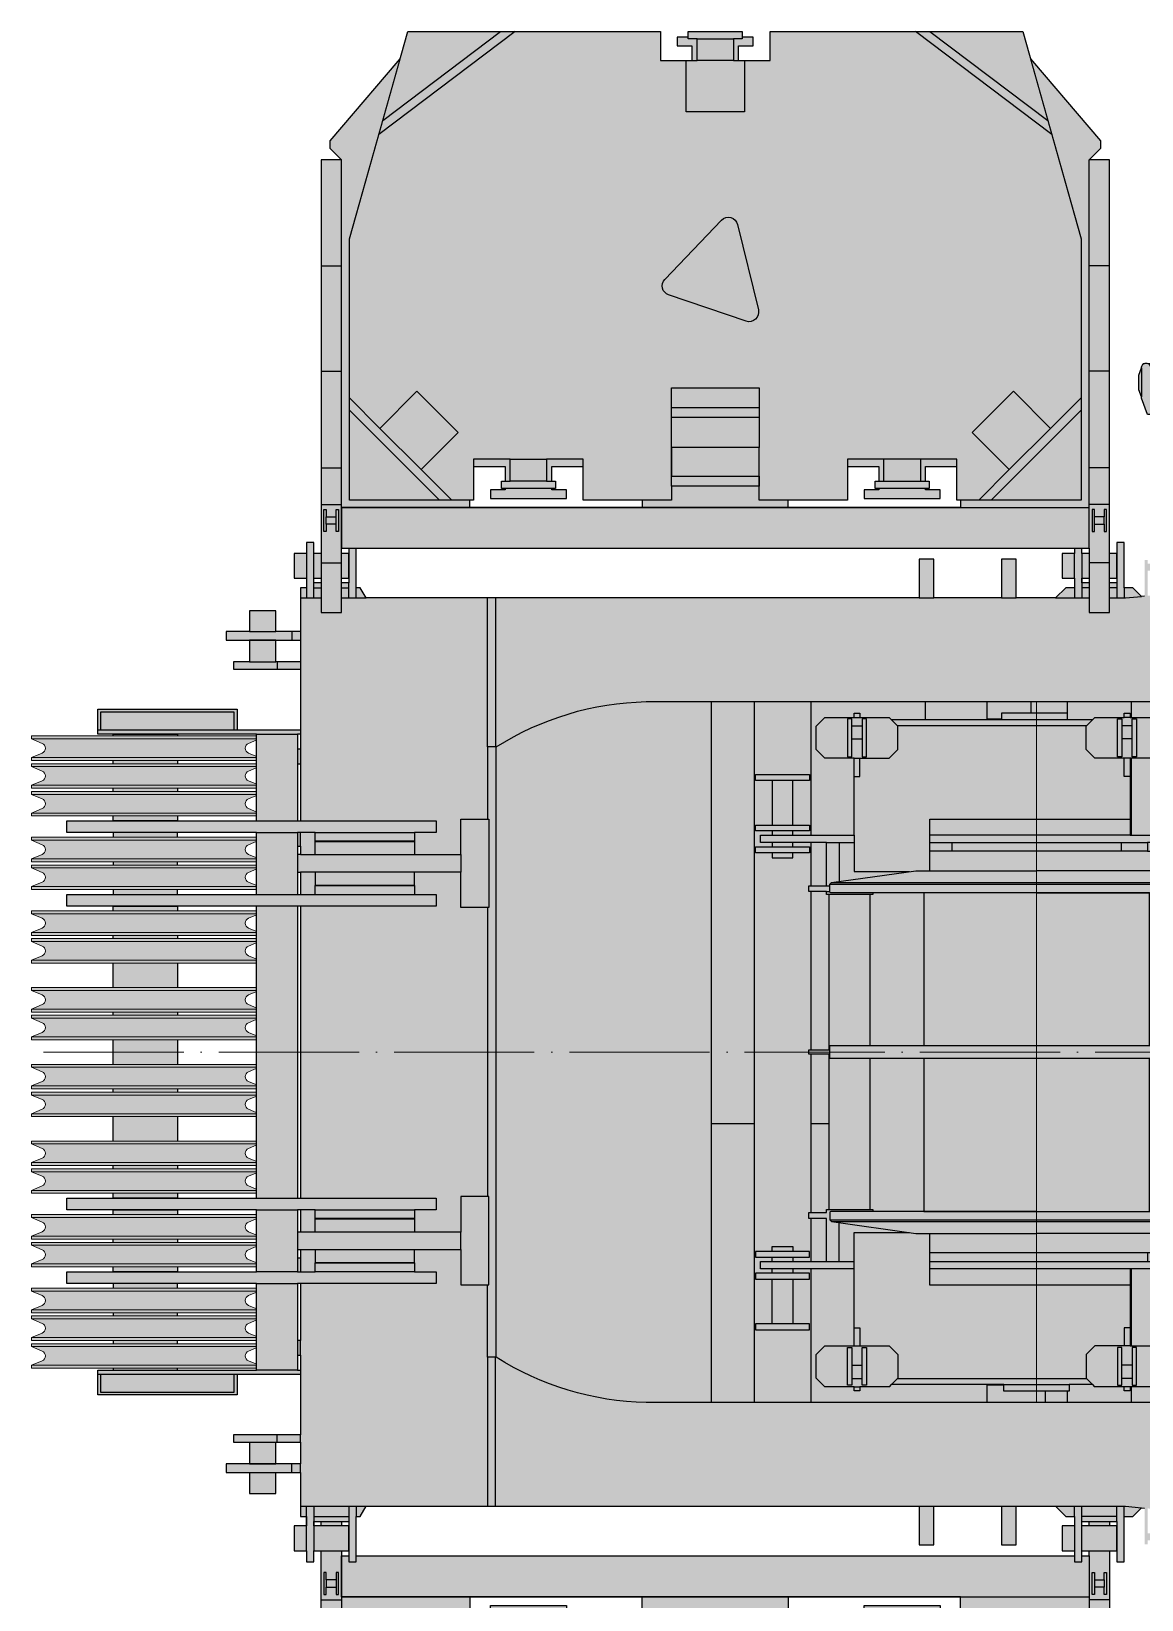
# Model space of a CAD drawing. Header units: millimetres. Extents: x -10890 to 10855, y -21000 to 23317.
# Drawn here: x -10042 to -6240, y -16875 to -11505 of the extents above; entities that cross this region are included whole.
import ezdxf

# ---------------------------------------------------------------- set-up
doc = ezdxf.new("R2010")
doc.units = ezdxf.units.MM
doc.set_wipeout_variables(frame=1)
doc.linetypes.add('ACAD_ISO04W100', pattern=[30, 24, -3, 0, -3])
doc.layers.add('Техника. Кран LR 11000', color=250, linetype='Continuous')
doc.layers.add('Техника. Кран LR 11000 Штриховка', color=7, linetype='Continuous', true_color=0xffd147)

# ---------------------------------------------------------------- blocks, each defined once
blk = doc.blocks.new('LR 11000-20250226.082553')
at = {"color": 0, "linetype": 'ByBlock', "lineweight": -2, "ltscale": 20, "transparency": 16777216}
blk.add_wipeout([(-840, -139.8), (-840, -279.8), (-720, -279.8), (-720, -199.8), (-770, -199.8), (-770, -169.8), (-510, -169.8), (-510, -199.8), (-560, -199.8), (-560, -279.8), (-250, -279.8), (-250, -139.8), (250, -139.8), (250, -279.8), (560, -279.8), (560, -199.8), (510, -199.8), (510, -169.8), (770, -169.8), (770, -199.8), (720, -199.8), (720, -279.8), (840, -279.8), (840, -139.8), (-1280, -139.8), (-1280, 0), (1280, 0), (1280, 220.1), (1350, 220.1), (1350, -1329.8), (1280, -1329.8), (1320, -1369.8), (1320, -1394.8), (1047.5, -1714.8), (600, -1714.8), (525, -1639.8), (80, -1639.8), (80, -1719.8), (130, -1719.8), (130, -1749.8), (-130, -1749.8), (-130, -1719.8), (-80, -1719.8), (-80, -1639.8), (-525, -1639.8), (-600, -1714.8), (-1047.5, -1714.8), (-1320, -1394.8), (-1320, -1369.8), (-1280, -1329.8), (-1350, -1329.8), (-1350, 220.1), (-1280, 220.1), (-1280, 0), (-1280, -139.8)], dxfattribs=at)
at = {"layer": 'Техника. Кран LR 11000 Штриховка', "ltscale": 20, "transparency": 16777216}
h = blk.add_hatch(color=256, dxfattribs=at)
h.dxf.hatch_style = 1
h.paths.add_polyline_path([(-1280, -139.8), (-840, -139.8), (-840, -279.8), (-720, -279.8), (-720, -199.8), (-770, -199.8), (-770, -169.8), (-510, -169.8), (-510, -199.8), (-560, -199.8), (-560, -279.8), (-250, -279.8), (-250, -139.8), (250, -139.8), (250, -279.8), (560, -279.8), (560, -199.8), (510, -199.8), (510, -169.8), (770, -169.8), (770, -199.8), (720, -199.8), (720, -279.8), (840, -279.8), (840, -139.8), (-1280, -139.8), (-1280, 0), (1280, 0), (1280, 220.1), (1350, 220.1), (1350, -1329.8), (1280, -1329.8), (1320, -1369.8), (1320, -1394.8), (1047.5, -1714.8), (600, -1714.8), (525, -1639.8), (80, -1639.8), (80, -1719.8), (130, -1719.8), (130, -1749.8), (-130, -1749.8), (-130, -1719.8), (-80, -1719.8), (-80, -1639.8), (-525, -1639.8), (-600, -1714.8), (-1047.5, -1714.8), (-1320, -1394.8), (-1320, -1369.8), (-1280, -1329.8), (-1350, -1329.8), (-1350, 220.1), (-1280, 220.1), (-1280, 0)])
at = {"color": 0, "linetype": 'ByBlock', "lineweight": -2, "ltscale": 20, "transparency": 16777216}
blk.add_lwpolyline([(-1280, -139.8), (-840, -139.8), (-840, -279.8), (-720, -279.8), (-720, -199.8), (-770, -199.8), (-770, -169.8), (-510, -169.8), (-510, -199.8), (-560, -199.8), (-560, -279.8), (-250, -279.8), (-250, -139.8), (250, -139.8), (250, -279.8), (560, -279.8), (560, -199.8), (510, -199.8), (510, -169.8), (770, -169.8), (770, -199.8), (720, -199.8), (720, -279.8), (840, -279.8), (840, -139.8), (-1280, -139.8), (-1280, 0), (1280, 0), (1280, 220.1), (1350, 220.1), (1350, -1329.8), (1280, -1329.8), (1320, -1369.8), (1320, -1394.8), (1047.5, -1714.8), (600, -1714.8), (525, -1639.8), (80, -1639.8), (80, -1719.8), (130, -1719.8), (130, -1749.8), (-130, -1749.8), (-130, -1719.8), (-80, -1719.8), (-80, -1639.8), (-525, -1639.8), (-600, -1714.8), (-1047.5, -1714.8), (-1320, -1394.8), (-1320, -1369.8), (-1280, -1329.8), (-1350, -1329.8), (-1350, 220.1), (-1280, 220.1), (-1280, 0)], close=True, dxfattribs=at)
for points in [[(-1350, 50.2), (-1280, 50.2)], [(-1280, 0), (-1280, -1329.8)], [(1350, 50.2), (1280, 50.2)], [(1280, 0), (1280, -1329.8)], [(-1340, -57.3), (-1340, -132.3), (-1332, -132.3), (-1332, -107.3), (-1298, -107.3), (-1298, -132.3), (-1290, -132.3), (-1290, -57.3), (-1298, -57.3), (-1298, -82.3), (-1332, -82.3), (-1332, -57.3), (-1340, -57.3)], [(-1332, -82.3), (-1332, -107.3)], [(-1298, -82.3), (-1298, -107.3)], [(1340, -57.3), (1340, -132.3), (1332, -132.3), (1332, -107.3), (1298, -107.3), (1298, -132.3), (1290, -132.3), (1290, -57.3), (1298, -57.3), (1298, -82.3), (1332, -82.3), (1332, -57.3), (1340, -57.3)], [(1298, -82.3), (1298, -107.3)], [(1332, -82.3), (1332, -107.3)], [(-1350, -149.8), (-1280, -149.8)], [(-1280, -139.8), (1280, -139.8)], [(1350, -149.8), (1280, -149.8)], [(-1350, -275.7), (-1280, -275.7)], [(1350, -275.7), (1280, -275.7)], [(-1350, -606.6), (-1280, -606.6)], [(1350, -606.6), (1280, -606.6)], [(-1350, -967.3), (-1280, -967.3)], [(1350, -967.3), (1280, -967.3)]]:
    blk.add_lwpolyline(points, dxfattribs=at)
blk = doc.blocks.new('LR 11000-20250226.083539')
at = {"color": 0, "linetype": 'ByBlock', "lineweight": -2, "ltscale": 20, "transparency": 16777216}
blk.add_wipeout([(15, -605), (9.1, -619.1), (-5, -625), (-19.1, -619.1), (-25, -605), (-25, -170), (-45.5, -170), (-66, -113.7), (-66, -109.9), (-75, -85.2), (-75, -34.8), (-66, -10.1), (-66, -10.1), (-65.8, -7.3), (-65, -4.5), (-63.8, -2), (-62.2, 0.4), (-62.2, 0.4), (-60.5, 5), (-55.6, 5), (-55.6, 5), (-52.8, 5.7), (-50, 6), (-47.2, 5.7), (-44.4, 5), (-44.4, 5), (-24.5, 5), (-24.5, 5), (-23, -9.8), (-13.4, -21.1), (1, -25), (15, -20), (15, -20), (25, -20), (25, -58.4), (30.5, -100.1), (30.5, -140.1), (25.5, -170), (15, -170)], dxfattribs=at)
at = {"layer": 'Техника. Кран LR 11000 Штриховка', "ltscale": 20, "true_color": 0xd6d6d6, "transparency": 16777216}
h = blk.add_hatch(color=254, dxfattribs=at)
h.dxf.hatch_style = 1
edge = h.paths.add_edge_path()
edge.add_arc((-5, -605), 20, 180, 360, ccw=False)
edge.add_line((-25, -605), (-25, -170))
edge.add_line((-25, -170), (-45.5, -170))
edge.add_line((-45.5, -170), (-66, -113.7))
edge.add_line((-66, -113.7), (-66, -109.9))
edge.add_line((-66, -109.9), (-75, -85.2))
edge.add_line((-75, -85.2), (-75, -34.8))
edge.add_line((-75, -34.8), (-66, -10.1))
edge.add_arc((-50, -10), 16, 139.6342, 180.3658, ccw=False)
edge.add_line((-62.2, 0.4), (-60.5, 5))
edge.add_line((-60.5, 5), (-55.6, 5))
edge.add_arc((-50, -10), 16, 69.6332, 110.3668, ccw=False)
edge.add_line((-44.4, 5), (-24.5, 5))
edge.add_arc((0, 0), 25, 168.463, 306.8699)
edge.add_line((15, -20), (25, -20))
edge.add_line((25, -20), (25, -58.4))
edge.add_line((25, -58.4), (30.5, -100.1))
edge.add_line((30.5, -100.1), (30.5, -140.1))
edge.add_line((30.5, -140.1), (25.5, -170))
edge.add_line((25.5, -170), (15, -170))
edge.add_line((15, -170), (15, -605))
at = {"color": 0, "linetype": 'ByBlock', "lineweight": -2, "ltscale": 20, "transparency": 16777216}
for points in [[(15, -605, -1), (-25, -605), (-25, -170), (-45.5, -170), (-66, -113.7), (-66, -109.9), (-75, -85.2), (-75, -34.8), (-66, -10.1, -0.17962), (-62.2, 0.4), (-60.5, 5), (-55.6, 5, -0.179629), (-44.4, 5), (-24.5, 5, 0.689898), (15, -20), (25, -20), (25, -58.4), (30.5, -100.1), (30.5, -140.1), (25.5, -170), (15, -170), (15, -605)], [(-62.2, 0.4, -0.128395), (-55.6, 5)], [(-44.4, 5, -0.252468), (-34.4, -6.4, 0.36122), (0, -35, -0.393668), (25, -58.4)], [(-25, -170), (-25, -120, -1), (15, -120), (15, -170)]]:
    blk.add_lwpolyline(points, format="xyb", dxfattribs=at)
blk.add_lwpolyline([(-66, -10.1), (-66, -109.9)], dxfattribs=at)
blk = doc.blocks.new('LR 11000-20250226.090813')
at = {"color": 0, "linetype": 'ByBlock', "lineweight": -2, "ltscale": 20, "transparency": 16777216}
blk.add_wipeout([(-9120, -616), (-9207.1, -616), (-9207.1, -676), (-9120, -676), (-9120, -705.5), (-9225, -705.5), (-9225, -755.5), (-9120, -755.5), (-9120, -987.5), (-9225, -987.5), (-9225, -1037.5), (-9120, -1037.5), (-9120, -1311), (-9350, -1311), (-9350, -1336), (-9295, -1336), (-9295, -1410), (-9205, -1410), (-9205, -1336), (-9120, -1336), (-9120, -1410), (-9375, -1410), (-9375, -1440), (-9295, -1440), (-9295, -1511), (-9205, -1511), (-9205, -1440), (-9120, -1440), (-9120, -1590), (-9100, -1590), (-9100, -1622.5), (-9142, -1622.5), (-9142, -1707.5), (-9100, -1707.5), (-9100, -1745), (-9075, -1745), (-9075, -1707.5), (-8955, -1707.5), (-8955, -1622.5), (-9075, -1622.5), (-9075, -1607), (-8955, -1607), (-8955, -1745), (-8930, -1745), (-8930, -1590), (-8916.1, -1590), (-8895.9, -1555), (-7002, -1555), (-7002, -1687.5), (-6952, -1687.5), (-6952, -1555), (-6720, -1555), (-6720, -1687.5), (-6670, -1687.5), (-6670, -1555), (-6535, -1555), (-6500, -1590), (-6470, -1590), (-6470, -1622.5), (-6512, -1622.5), (-6512, -1707.5), (-6470, -1707.5), (-6470, -1745), (-6445, -1745), (-6445, -1707.5), (-6325, -1707.5), (-6325, -1622.5), (-6445, -1622.5), (-6445, -1607), (-6325, -1607), (-6325, -1745), (-6300, -1745), (-6300, -1590), (-6270, -1590), (-6240.4, -1560.4), (-6230, -1561.4), (-6230, -1685), (-6220, -1685), (-6220, -1672), (-6170, -1672), (-6170, -1648), (-6220, -1648), (-6220, -1562.4), (-6170, -1567.3), (-6170, -1685), (-6160, -1685), (-6160, -1568.3), (-4420, -1740), (995, -1740), (1095, -1640), (1270, -1640), (1270, -1600), (1820, -1600), (1820, -1645), (2180, -1645), (2180, -1600), (2330, -1600), (2330, -1540), (2300, -1540), (2300, -1525), (2180, -1525), (2180, -1255), (2300, -1255), (2300, -1240), (2330, -1240), (2330, -1180), (2180, -1180), (2180, -1105), (1898.8, -1105), (1898.8, -645), (2015, -645), (2015, -615), (1898.8, -615), (1898.8, -457.5), (2015, -457.5), (2015, -452.5), (2005, -452.5), (2005, -437.5), (1985, -437.5), (1985, -452.5), (1965, -452.5), (1965, -437.5), (2015, -437.5), (2015, -432.5), (1898.8, -432.5), (1898.8, 432.5), (2015, 432.5), (2015, 437.5), (1965, 437.5), (1965, 452.5), (1985, 452.5), (1985, 437.5), (2005, 437.5), (2005, 452.5), (2015, 452.5), (2015, 457.5), (1898.8, 457.5), (1898.8, 615), (2015, 615), (2015, 645), (1898.8, 645), (1898.8, 1105), (2180, 1105), (2180, 1180), (2330, 1180), (2330, 1240), (2300, 1240), (2300, 1255), (2180, 1255), (2180, 1525), (2300, 1525), (2300, 1540), (2330, 1540), (2330, 1600), (2180, 1600), (2180, 1645), (1820, 1645), (1820, 1600), (1270, 1600), (1270, 1640), (1095, 1640), (995, 1740), (-4420, 1740), (-6160, 1568.3), (-6160, 1685), (-6170, 1685), (-6170, 1567.3), (-6220, 1562.4), (-6220, 1648), (-6170, 1648), (-6170, 1672), (-6220, 1672), (-6220, 1685), (-6230, 1685), (-6230, 1561.4), (-6240.4, 1560.4), (-6270, 1590), (-6300, 1590), (-6300, 1745), (-6325, 1745), (-6325, 1607), (-6445, 1607), (-6445, 1622.5), (-6325, 1622.5), (-6325, 1707.5), (-6445, 1707.5), (-6445, 1745), (-6470, 1745), (-6470, 1707.5), (-6512, 1707.5), (-6512, 1622.5), (-6470, 1622.5), (-6470, 1590), (-6500, 1590), (-6535, 1555), (-6670, 1555), (-6670, 1687.5), (-6720, 1687.5), (-6720, 1555), (-6952, 1555), (-6952, 1687.5), (-7002, 1687.5), (-7002, 1555), (-8895.9, 1555), (-8916.1, 1590), (-8930, 1590), (-8930, 1745), (-8955, 1745), (-8955, 1607), (-9075, 1607), (-9075, 1622.5), (-8955, 1622.5), (-8955, 1707.5), (-9075, 1707.5), (-9075, 1745), (-9100, 1745), (-9100, 1707.5), (-9142, 1707.5), (-9142, 1622.5), (-9100, 1622.5), (-9100, 1590), (-9120, 1590), (-9120, 1440), (-9205, 1440), (-9205, 1511), (-9295, 1511), (-9295, 1440), (-9375, 1440), (-9375, 1410), (-9120, 1410), (-9120, 1336), (-9205, 1336), (-9205, 1410), (-9295, 1410), (-9295, 1336), (-9350, 1336), (-9350, 1311), (-9120, 1311), (-9120, 1037.5), (-9225, 1037.5), (-9225, 987.5), (-9120, 987.5), (-9120, 755.5), (-9225, 755.5), (-9225, 705.5), (-9120, 705.5), (-9120, 676), (-9207.1, 676), (-9207.1, 616), (-9120, 616), (-9120, 0)], dxfattribs=at)
at = {"layer": 'Техника. Кран LR 11000 Штриховка', "ltscale": 20, "transparency": 16777216}
h = blk.add_hatch(color=256, dxfattribs=at)
h.dxf.hatch_style = 1
h.paths.add_polyline_path([(-9120, 0), (-9120, -616), (-9207.1, -616), (-9207.1, -676), (-9120, -676), (-9120, -705.5), (-9225, -705.5), (-9225, -755.5), (-9120, -755.5), (-9120, -987.5), (-9225, -987.5), (-9225, -1037.5), (-9120, -1037.5), (-9120, -1311), (-9350, -1311), (-9350, -1336), (-9295, -1336), (-9295, -1410), (-9205, -1410), (-9205, -1336), (-9120, -1336), (-9120, -1410), (-9375, -1410), (-9375, -1440), (-9295, -1440), (-9295, -1511), (-9205, -1511), (-9205, -1440), (-9120, -1440), (-9120, -1590), (-9100, -1590), (-9100, -1622.5), (-9142, -1622.5), (-9142, -1707.5), (-9100, -1707.5), (-9100, -1745), (-9075, -1745), (-9075, -1707.5), (-8955, -1707.5), (-8955, -1622.5), (-9075, -1622.5), (-9075, -1607), (-8955, -1607), (-8955, -1745), (-8930, -1745), (-8930, -1590), (-8916.1, -1590), (-8895.9, -1555), (-7002, -1555), (-7002, -1687.5), (-6952, -1687.5), (-6952, -1555), (-6720, -1555), (-6720, -1687.5), (-6670, -1687.5), (-6670, -1555), (-6535, -1555), (-6500, -1590), (-6470, -1590), (-6470, -1622.5), (-6512, -1622.5), (-6512, -1707.5), (-6470, -1707.5), (-6470, -1745), (-6445, -1745), (-6445, -1707.5), (-6325, -1707.5), (-6325, -1622.5), (-6445, -1622.5), (-6445, -1607), (-6325, -1607), (-6325, -1745), (-6300, -1745), (-6300, -1590), (-6270, -1590), (-6240.4, -1560.4), (-6230, -1561.4), (-6230, -1685), (-6220, -1685), (-6220, -1672), (-6170, -1672), (-6170, -1648), (-6220, -1648), (-6220, -1562.4), (-6170, -1567.3), (-6170, -1685), (-6160, -1685), (-6160, -1568.3), (-4420, -1740), (995, -1740), (1095, -1640), (1270, -1640), (1270, -1600), (1820, -1600), (1820, -1645), (2180, -1645), (2180, -1600), (2330, -1600), (2330, -1540), (2300, -1540), (2300, -1525), (2180, -1525), (2180, -1255), (2300, -1255), (2300, -1240), (2330, -1240), (2330, -1180), (2180, -1180), (2180, -1105), (1898.8, -1105), (1898.8, -645), (2015, -645), (2015, -615), (1898.8, -615), (1898.8, -457.5), (2015, -457.5), (2015, -452.5), (2005, -452.5), (2005, -437.5), (1985, -437.5), (1985, -452.5), (1965, -452.5), (1965, -437.5), (2015, -437.5), (2015, -432.5), (1898.8, -432.5), (1898.8, 432.5), (2015, 432.5), (2015, 437.5), (1965, 437.5), (1965, 452.5), (1985, 452.5), (1985, 437.5), (2005, 437.5), (2005, 452.5), (2015, 452.5), (2015, 457.5), (1898.8, 457.5), (1898.8, 615), (2015, 615), (2015, 645), (1898.8, 645), (1898.8, 1105), (2180, 1105), (2180, 1180), (2330, 1180), (2330, 1240), (2300, 1240), (2300, 1255), (2180, 1255), (2180, 1525), (2300, 1525), (2300, 1540), (2330, 1540), (2330, 1600), (2180, 1600), (2180, 1645), (1820, 1645), (1820, 1600), (1270, 1600), (1270, 1640), (1095, 1640), (995, 1740), (-4420, 1740), (-6160, 1568.3), (-6160, 1685), (-6170, 1685), (-6170, 1567.3), (-6220, 1562.4), (-6220, 1648), (-6170, 1648), (-6170, 1672), (-6220, 1672), (-6220, 1685), (-6230, 1685), (-6230, 1561.4), (-6240.4, 1560.4), (-6270, 1590), (-6300, 1590), (-6300, 1745), (-6325, 1745), (-6325, 1607), (-6445, 1607), (-6445, 1622.5), (-6325, 1622.5), (-6325, 1707.5), (-6445, 1707.5), (-6445, 1745), (-6470, 1745), (-6470, 1707.5), (-6512, 1707.5), (-6512, 1622.5), (-6470, 1622.5), (-6470, 1590), (-6500, 1590), (-6535, 1555), (-6670, 1555), (-6670, 1687.5), (-6720, 1687.5), (-6720, 1555), (-6952, 1555), (-6952, 1687.5), (-7002, 1687.5), (-7002, 1555), (-8895.9, 1555), (-8916.1, 1590), (-8930, 1590), (-8930, 1745), (-8955, 1745), (-8955, 1607), (-9075, 1607), (-9075, 1622.5), (-8955, 1622.5), (-8955, 1707.5), (-9075, 1707.5), (-9075, 1745), (-9100, 1745), (-9100, 1707.5), (-9142, 1707.5), (-9142, 1622.5), (-9100, 1622.5), (-9100, 1590), (-9120, 1590), (-9120, 1440), (-9205, 1440), (-9205, 1511), (-9295, 1511), (-9295, 1440), (-9375, 1440), (-9375, 1410), (-9120, 1410), (-9120, 1336), (-9205, 1336), (-9205, 1410), (-9295, 1410), (-9295, 1336), (-9350, 1336), (-9350, 1311), (-9120, 1311), (-9120, 1037.5), (-9225, 1037.5), (-9225, 987.5), (-9120, 987.5), (-9120, 755.5), (-9225, 755.5), (-9225, 705.5), (-9120, 705.5), (-9120, 676), (-9207.1, 676), (-9207.1, 616), (-9120, 616)])
at = {"color": 0, "linetype": 'ByBlock', "lineweight": -2, "ltscale": 20, "transparency": 16777216}
for points in [[(-9120, 0), (-9120, -616), (-9207.1, -616), (-9207.1, -676), (-9120, -676), (-9120, -705.5), (-9225, -705.5), (-9225, -755.5), (-9120, -755.5), (-9120, -987.5), (-9225, -987.5), (-9225, -1037.5), (-9120, -1037.5), (-9120, -1311), (-9350, -1311), (-9350, -1336), (-9295, -1336), (-9295, -1410), (-9205, -1410), (-9205, -1336), (-9120, -1336), (-9120, -1410), (-9375, -1410), (-9375, -1440), (-9295, -1440), (-9295, -1511), (-9205, -1511), (-9205, -1440), (-9120, -1440), (-9120, -1590), (-9100, -1590), (-9100, -1622.5), (-9142, -1622.5), (-9142, -1707.5), (-9100, -1707.5), (-9100, -1745), (-9075, -1745), (-9075, -1707.5), (-8955, -1707.5), (-8955, -1622.5), (-9075, -1622.5), (-9075, -1607), (-8955, -1607), (-8955, -1745), (-8930, -1745), (-8930, -1590), (-8916.1, -1590), (-8895.9, -1555), (-7002, -1555), (-7002, -1687.5), (-6952, -1687.5), (-6952, -1555), (-6720, -1555), (-6720, -1687.5), (-6670, -1687.5), (-6670, -1555), (-6535, -1555), (-6500, -1590), (-6470, -1590), (-6470, -1622.5), (-6512, -1622.5), (-6512, -1707.5), (-6470, -1707.5), (-6470, -1745), (-6445, -1745), (-6445, -1707.5), (-6325, -1707.5), (-6325, -1622.5), (-6445, -1622.5), (-6445, -1607), (-6325, -1607), (-6325, -1745), (-6300, -1745), (-6300, -1590), (-6270, -1590), (-6240.4, -1560.4), (-6230, -1561.4)], [(-6230, 1561.4), (-6240.4, 1560.4), (-6270, 1590), (-6300, 1590), (-6300, 1745), (-6325, 1745), (-6325, 1607), (-6445, 1607), (-6445, 1622.5), (-6325, 1622.5), (-6325, 1707.5), (-6445, 1707.5), (-6445, 1745), (-6470, 1745), (-6470, 1707.5), (-6512, 1707.5), (-6512, 1622.5), (-6470, 1622.5), (-6470, 1590), (-6500, 1590), (-6535, 1555), (-6670, 1555), (-6670, 1687.5), (-6720, 1687.5), (-6720, 1555), (-6952, 1555), (-6952, 1687.5), (-7002, 1687.5), (-7002, 1555), (-8895.9, 1555), (-8916.1, 1590), (-8930, 1590), (-8930, 1745), (-8955, 1745), (-8955, 1607), (-9075, 1607), (-9075, 1622.5), (-8955, 1622.5), (-8955, 1707.5), (-9075, 1707.5), (-9075, 1745), (-9100, 1745), (-9100, 1707.5), (-9142, 1707.5), (-9142, 1622.5), (-9100, 1622.5), (-9100, 1590), (-9120, 1590), (-9120, 1440), (-9205, 1440), (-9205, 1511), (-9295, 1511), (-9295, 1440), (-9375, 1440), (-9375, 1410), (-9120, 1410), (-9120, 1336), (-9205, 1336), (-9205, 1410), (-9295, 1410), (-9295, 1336), (-9350, 1336), (-9350, 1311), (-9120, 1311), (-9120, 1037.5), (-9225, 1037.5), (-9225, 987.5), (-9120, 987.5), (-9120, 755.5), (-9225, 755.5), (-9225, 705.5), (-9120, 705.5), (-9120, 676), (-9207.1, 676), (-9207.1, 616), (-9120, 616), (-9120, 0)], [(-9100, 1707.5), (-9100, 1555)], [(-9075, 1555), (-9075, 1707.5)], [(-6470, 1622.5), (-6470, 1707.5)], [(-6445, 1707.5), (-6445, 1555)], [(-9075, 1590), (-8955, 1590)], [(-8955, 1555), (-8955, 1607)], [(-8930, 1555), (-8930, 1590)], [(-6535, 1555), (-6295, 1555), (-6240.4, 1560.4)], [(-6470, 1590), (-6470, 1555)], [(-6325, 1590), (-6445, 1590)], [(-6325, 1607), (-6325, 1555)], [(-6300, 1590), (-6300, 1555)], [(-9120, 1555), (-8895.9, 1555)], [(-8480, 1045), (-8480, 1555)], [(-8452.5, 1555), (-8452.5, 1045)], [(-7002, 1555), (-6952, 1555)], [(-6720, 1555), (-6670, 1555)], [(-9295, 1440), (-9205, 1440)], [(-9150, 1440), (-9150, 1410)], [(-9120, 1440), (-9120, 1410)], [(-9295, 1336), (-9205, 1336)], [(-9200, 1336), (-9200, 1311)], [(-9120, 1336), (-9120, 1311)], [(-7714, 1200), (-7714, -1200)], [(-7566.8, 1200), (-7566.8, -1200)], [(-7373.1, 1200), (-7373.1, -1200)], [(-7373.1, -245), (-6980.2, -245), (-6980.2, 1200)], [(-6770, 1200), (-6770, -1200)], [(-6620, 1200), (-6620, 1140), (-6571, 1140), (-6571, -1200)], [(-6495.5, 1200), (-6495.5, -1200)], [(-6276.4, 1200), (-6276.4, -1200)], [(-6620, 1140), (-6770, 1140)], [(-9130, 987.5), (-9130, 1037.5)], [(-9120, 1037.5), (-9120, 987.5)], [(-8450, 1045), (-8480, 1045), (-8480, 797)], [(-9130, 755.5), (-9130, 705.5)], [(-9120, 676), (-8571.8, 676), (-8571.8, 797), (-8475.3, 797), (-8475.3, 495), (-8571.8, 495), (-8571.8, 616), (-9120, 616)], [(-9120, 705.5), (-9120, 755.5)], [(-9070, 676), (-9070, 721), (-8730, 721), (-8730, 676)], [(-8571.8, 676), (-8571.8, 616)], [(-9070, 616), (-9070, 571), (-8730, 571), (-8730, 616)], [(-8480, 495), (-8480, -495)], [(-7714, -245), (-7566.8, -245)], [(-9120, -676), (-8571.8, -676), (-8571.8, -797), (-8475.3, -797), (-8475.3, -495), (-8571.8, -495), (-8571.8, -616), (-9120, -616)], [(-9070, -616), (-9070, -571), (-8730, -571), (-8730, -616)], [(-8571.8, -676), (-8571.8, -616)], [(-9070, -676), (-9070, -721), (-8730, -721), (-8730, -676)], [(-9130, -755.5), (-9130, -705.5)], [(-9120, -705.5), (-9120, -755.5)], [(-8450, -1045), (-8480, -1045), (-8480, -797)], [(-9130, -987.5), (-9130, -1037.5)], [(-9120, -1037.5), (-9120, -987.5)], [(-8480, -1045), (-8480, -1555)], [(-8452.5, -1555), (-8452.5, -1045)], [(-6571, -1140), (-6770, -1140)], [(-9295, -1336), (-9205, -1336)], [(-9200, -1336), (-9200, -1311)], [(-9120, -1336), (-9120, -1311)], [(-9295, -1440), (-9205, -1440)], [(-9150, -1440), (-9150, -1410)], [(-9120, -1440), (-9120, -1410)], [(-9120, -1555), (-8895.9, -1555)], [(-9100, -1707.5), (-9100, -1555)], [(-9075, -1555), (-9075, -1707.5)], [(-8955, -1555), (-8955, -1607)], [(-8930, -1555), (-8930, -1590)], [(-7002, -1555), (-6952, -1555)], [(-6720, -1555), (-6670, -1555)], [(-6535, -1555), (-6295, -1555), (-6240.4, -1560.4)], [(-6470, -1590), (-6470, -1555)], [(-6445, -1707.5), (-6445, -1555)], [(-6325, -1607), (-6325, -1555)], [(-6300, -1590), (-6300, -1555)], [(-9075, -1590), (-8955, -1590)], [(-6325, -1590), (-6445, -1590)], [(-6470, -1622.5), (-6470, -1707.5)]]:
    blk.add_lwpolyline(points, dxfattribs=at)
blk.add_lwpolyline([(900, -1200), (870, -1200), (683.9, -1355), (-1066.5, -1355), (-1945.5, -1200), (-7936.4, -1200, -0.136615), (-8450, -1045), (-8450, 1045, -0.136615), (-7936.4, 1200), (-1945.5, 1200), (-1066.5, 1355), (683.9, 1355), (870, 1200), (900, 1200)], format="xyb", dxfattribs=at)
for points in [[(-7562.5, 950.5), (-7377.5, 950.5), (-7377.5, 930.5), (-7562.5, 930.5)], [(-7505, 930.5), (-7505, 777.5), (-7435, 777.5), (-7435, 930.5)], [(-7562.5, 777.5), (-7377.5, 777.5), (-7377.5, 757.5), (-7562.5, 757.5)], [(-7505, 757.5), (-7505, 702.5), (-7435, 702.5), (-7435, 757.5)], [(-7562.5, 702.5), (-7377.5, 702.5), (-7377.5, 682.5), (-7562.5, 682.5)], [(-7505, 682.5), (-7505, 665.5), (-7435, 665.5), (-7435, 682.5)], [(-7562.5, -702.5), (-7377.5, -702.5), (-7377.5, -682.5), (-7562.5, -682.5)], [(-7505, -682.5), (-7505, -665.5), (-7435, -665.5), (-7435, -682.5)], [(-7505, -757.5), (-7505, -702.5), (-7435, -702.5), (-7435, -757.5)], [(-7562.5, -777.5), (-7377.5, -777.5), (-7377.5, -757.5), (-7562.5, -757.5)], [(-7505, -930.5), (-7505, -777.5), (-7435, -777.5), (-7435, -930.5)], [(-7562.5, -950.5), (-7377.5, -950.5), (-7377.5, -930.5), (-7562.5, -930.5)]]:
    blk.add_lwpolyline(points, close=True, dxfattribs=at)
blk = doc.blocks.new('LR 11000-20250225.223514')
at = {"color": 0, "linetype": 'ByBlock', "lineweight": -2, "ltscale": 20, "transparency": 16777216}
blk.add_wipeout([(-390, -42), (-390, -31.9), (-353.1, -16.6), (-353.1, -16.6), (-345, -10), (-342, 0), (-345, 10), (-353.1, 16.6), (-353.1, 16.6), (-390, 31.9), (-390, 42), (390, 42), (390, 31.9), (353.1, 16.6), (353.1, 16.6), (345, 10), (342, 0), (345, -10), (353.1, -16.6), (353.1, -16.6), (390, -31.9), (390, -42)], dxfattribs=at)
at = {"layer": 'Техника. Кран LR 11000 Штриховка', "ltscale": 20, "transparency": 16777216}
h = blk.add_hatch(color=256, dxfattribs=at)
h.dxf.hatch_style = 1
h.set_gradient(color1=(173, 173, 173), tint=1, name='CYLINDER')
edge = h.paths.add_edge_path()
edge.add_line((390, -42), (-390, -42))
edge.add_line((-390, -42), (-390, -31.9))
edge.add_line((-390, -31.9), (-353.1, -16.6))
edge.add_arc((-360, 0), 18, 292.5, 427.5)
edge.add_line((-353.1, 16.6), (-390, 31.9))
edge.add_line((-390, 31.9), (-390, 42))
edge.add_line((-390, 42), (390, 42))
edge.add_line((390, 42), (390, 31.9))
edge.add_line((390, 31.9), (353.1, 16.6))
edge.add_arc((360, 0), 18, 112.5, 247.5)
edge.add_line((353.1, -16.6), (390, -31.9))
edge.add_line((390, -31.9), (390, -42))
at = {"color": 0, "linetype": 'ByBlock', "lineweight": 5, "ltscale": 20, "transparency": 16777216}
blk.add_lwpolyline([(390, -42), (-390, -42), (-390, -31.9), (-353.1, -16.6, 0.668179), (-353.1, 16.6), (-390, 31.9), (-390, 42), (390, 42), (390, 31.9), (353.1, 16.6, 0.668179), (353.1, -16.6), (390, -31.9), (390, -42)], format="xyb", dxfattribs=at)
for points in [[(390, 31.9), (-390, 31.9)], [(-390, -31.9), (390, -31.9)]]:
    blk.add_lwpolyline(points, dxfattribs=at)
blk = doc.blocks.new('LR 11000-20250226.081003')
at = {"color": 0, "linetype": 'ByBlock', "lineweight": -2, "ltscale": 20, "transparency": 16777216}
for points in [[(-641.8, 1089), (-641.8, 792), (-861.8, 792), (-861.8, 1089)], [(-641.8, 540), (-641.8, 752), (-861.8, 752), (-861.8, 540)], [(-641.8, 500), (-641.8, -500), (-861.8, -500), (-861.8, 500)], [(-641.8, -540), (-641.8, -752), (-861.8, -752), (-861.8, -540)], [(-641.8, -1089), (-641.8, -792), (-861.8, -792), (-861.8, -1089)]]:
    blk.add_wipeout(points, dxfattribs=at)
at = {"layer": 'Техника. Кран LR 11000 Штриховка', "ltscale": 20, "transparency": 16777216}
h = blk.add_hatch(color=256, dxfattribs=at)
h.dxf.hatch_style = 1
h.paths.add_polyline_path([(-861.8, 1089), (-641.8, 1089), (-641.8, 792), (-861.8, 792)])
h = blk.add_hatch(color=256, dxfattribs=at)
h.dxf.hatch_style = 1
h.paths.add_polyline_path([(-861.8, 540), (-641.8, 540), (-641.8, 752), (-861.8, 752)])
h = blk.add_hatch(color=256, dxfattribs=at)
h.dxf.hatch_style = 1
h.paths.add_polyline_path([(-861.8, 500), (-641.8, 500), (-641.8, -500), (-861.8, -500)])
h = blk.add_hatch(color=256, dxfattribs=at)
h.dxf.hatch_style = 1
h.paths.add_polyline_path([(-861.8, -540), (-641.8, -540), (-641.8, -752), (-861.8, -752)])
h = blk.add_hatch(color=256, dxfattribs=at)
h.dxf.hatch_style = 1
h.paths.add_polyline_path([(-861.8, -1089), (-641.8, -1089), (-641.8, -792), (-861.8, -792)])
at = {"color": 0, "linetype": 'ByBlock', "lineweight": -2, "ltscale": 20, "transparency": 16777216}
for points in [[(-861.8, 1089), (-641.8, 1089), (-641.8, 792), (-861.8, 792)], [(-861.8, 540), (-641.8, 540), (-641.8, 752), (-861.8, 752)], [(-861.8, 500), (-641.8, 500), (-641.8, -500), (-861.8, -500)], [(-861.8, -540), (-641.8, -540), (-641.8, -752), (-861.8, -752)], [(-861.8, -1089), (-641.8, -1089), (-641.8, -792), (-861.8, -792)]]:
    blk.add_lwpolyline(points, close=True, dxfattribs=at)
at = {"color": 0, "linetype": 'ByBlock', "lineweight": -2, "ltscale": 20, "transparency": 16777216, "xscale": -1}
for p in [(-751.8, 1040.5), (-751.8, 693.5), (-751.8, 441.5), (-751.8, 179), (-751.8, -84), (-751.8, -346.5), (-751.8, -598.5), (-751.8, -850.5)]:
    blk.add_blockref('LR 11000-20250225.223514', p, dxfattribs=at)
for p in [(-751.8, 945.5), (-751.8, 598.5), (-751.8, 346.5), (-751.8, 84), (-751.8, -179), (-751.8, -441.5), (-751.8, -693.5), (-751.7, -945.5)]:
    blk.add_blockref('LR 11000-20250225.223514', p, dxfattribs=at)
for p in [(-751.8, 850.5), (-751.7, -1040.5)]:
    blk.add_blockref('LR 11000-20250225.223514', p, dxfattribs=at)
at = {"color": 0, "linetype": 'ByBlock', "lineweight": -2, "ltscale": 20, "transparency": 16777216}
blk.add_wipeout([(-914.5, 1174), (-437.5, 1174), (-437.5, 1104), (-220.7, 1104), (-220.7, 1089), (-230.9, 1089), (-230.9, 792), (243.8, 792), (243.8, 752), (170, 752), (170, 722), (-170, 722), (-170, 752), (-230.9, 752), (-230.9, 540), (-170, 540), (-170, 570), (170, 570), (170, 540), (243.8, 540), (243.8, 500), (-230.9, 500), (-230.9, -500), (243.8, -500), (243.8, -540), (170, -540), (170, -570), (-170, -570), (-170, -540), (-230.9, -540), (-230.9, -752), (-170, -752), (-170, -722), (170, -722), (170, -752), (243.8, -752), (243.8, -792), (-230.9, -792), (-230.9, -1089), (-220.7, -1089), (-220.7, -1104), (-437.5, -1104), (-437.5, -1174), (-914.5, -1174), (-914.5, -1089), (-370.6, -1089), (-370.6, -792), (-1020.5, -792), (-1020.5, -752), (-370.6, -752), (-370.6, -540), (-1020.6, -540), (-1020.6, -500), (-370.6, -500), (-370.6, 500), (-1020.5, 500), (-1020.5, 540), (-370.6, 540), (-370.6, 752), (-1020.5, 752), (-1020.5, 792), (-370.6, 792), (-370.6, 1089), (-914.5, 1089)], dxfattribs=at)
at = {"layer": 'Техника. Кран LR 11000 Штриховка', "ltscale": 20, "transparency": 16777216}
h = blk.add_hatch(color=256, dxfattribs=at)
h.dxf.hatch_style = 1
h.paths.add_polyline_path([(-914.5, 1089), (-914.5, 1174), (-437.5, 1174), (-437.5, 1104), (-220.7, 1104), (-220.7, 1089), (-230.9, 1089), (-230.9, 792), (243.8, 792), (243.8, 752), (170, 752), (170, 722), (-170, 722), (-170, 752), (-230.9, 752), (-230.9, 540), (-170, 540), (-170, 570), (170, 570), (170, 540), (243.8, 540), (243.8, 500), (-230.9, 500), (-230.9, -500), (243.8, -500), (243.8, -540), (170, -540), (170, -570), (-170, -570), (-170, -540), (-230.9, -540), (-230.9, -752), (-170, -752), (-170, -722), (170, -722), (170, -752), (243.8, -752), (243.8, -792), (-230.9, -792), (-230.9, -1089), (-220.7, -1089), (-220.7, -1104), (-437.5, -1104), (-437.5, -1174), (-914.5, -1174), (-914.5, -1089), (-370.6, -1089), (-370.6, -792), (-1020.5, -792), (-1020.5, -752), (-370.6, -752), (-370.6, -540), (-1020.6, -540), (-1020.6, -500), (-370.6, -500), (-370.6, 500), (-1020.5, 500), (-1020.5, 540), (-370.6, 540), (-370.6, 752), (-1020.5, 752), (-1020.5, 792), (-370.6, 792), (-370.6, 1089)])
at = {"color": 0, "linetype": 'ByBlock', "lineweight": -2, "ltscale": 20, "transparency": 16777216}
for points in [[(-914.5, 1089), (-914.5, 1174), (-437.5, 1174), (-437.5, 1104), (-220.7, 1104), (-220.7, 1089), (-230.9, 1089), (-230.9, 792), (243.8, 792), (243.8, 752), (170, 752), (170, 722), (-170, 722), (-170, 752), (-230.9, 752), (-230.9, 540), (-170, 540), (-170, 570), (170, 570), (170, 540), (243.8, 540), (243.8, 500), (-230.9, 500), (-230.9, -500), (243.8, -500), (243.8, -540), (170, -540), (170, -570), (-170, -570), (-170, -540), (-230.9, -540), (-230.9, -752), (-170, -752), (-170, -722), (170, -722), (170, -752), (243.8, -752), (243.8, -792), (-230.9, -792), (-230.9, -1089), (-220.7, -1089), (-220.7, -1104), (-437.5, -1104), (-437.5, -1174), (-914.5, -1174), (-914.5, -1089), (-370.6, -1089), (-370.6, -792), (-1020.5, -792), (-1020.5, -752), (-370.6, -752), (-370.6, -540), (-1020.6, -540), (-1020.6, -500), (-370.6, -500), (-370.6, 500), (-1020.5, 500), (-1020.5, 540), (-370.6, 540), (-370.6, 752), (-1020.5, 752), (-1020.5, 792), (-370.6, 792), (-370.6, 1089), (-914.5, 1089)], [(-447.5, 1104), (-447.5, 1164), (-904.5, 1164), (-904.5, 1104)], [(-914.5, 1104), (-437.5, 1104)], [(-370.6, 1089), (-230.9, 1089)], [(-370.6, 792), (-230.9, 792)], [(-370.6, 752), (-230.9, 752)], [(-170, 752), (170, 752)], [(-370.6, 540), (-230.9, 540)], [(-170, 540), (170, 540)], [(-230.9, 500), (-370.6, 500)], [(-370.6, -500), (-230.9, -500)], [(-370.6, -540), (-230.9, -540)], [(-170, -540), (170, -540)], [(-230.9, -752), (-370.6, -752)], [(-370.6, -792), (-230.9, -792)], [(170, -752), (-170, -752)], [(-437.5, -1104), (-914.5, -1104)], [(-904.5, -1104), (-904.5, -1164), (-447.5, -1164), (-447.5, -1104)], [(-230.9, -1089), (-370.6, -1089)]]:
    blk.add_lwpolyline(points, dxfattribs=at)
blk = doc.blocks.new('LR 11000-20250226.081613')
at = {"color": 0, "linetype": 'ByBlock', "lineweight": -2, "ltscale": 20, "transparency": 16777216}
blk.add_wipeout([(-709.9, -7.5), (-780, -7.5), (-780, 7.5), (-709.9, 7.5), (-709.9, 539.5), (-719.5, 539.5), (-719.5, 549.5), (-780, 549.5), (-780, 569.5), (-719.5, 569.5), (-719.5, 717.5), (-945, 717.5), (-945, 742.5), (-625, 742.5), (-625, 1006), (-725, 1006), (-755, 1036), (-755, 1116), (-725, 1146), (-625, 1146), (-625, 1160), (-605, 1160), (-605, 1146), (-505, 1146), (-497.7, 1138.7), (-118.7, 1138.7), (-118.7, 1161.1), (105.3, 1161.1), (105.3, 1138.7), (192.7, 1138.7), (200, 1146), (300, 1146), (300, 1160), (320, 1160), (320, 1146), (420, 1146), (450, 1116), (450, 1036), (420, 1006), (320, 1006), (320, 742.5), (465, 742.5), (465, 750), (472.5, 750), (472.5, 770), (567.5, 770), (567.5, 750), (575, 750), (575, 742.5), (850, 742.5), (850, 717.5), (380, 717.5), (380, 687.5), (404, 687.5), (407.2, 684.3), (412.8, 621), (477, 612), (477, 717.5), (540, 717.5), (540, 603.1), (675.5, 584.1), (675.5, 717.5), (834.5, 717.5), (834.5, 569.5), (850, 569.5), (850, 549.5), (834.5, 549.5), (834.5, 539.5), (675.5, 539.5), (675.5, 545.5), (540, 545.5), (540, 539.5), (386.5, 539.5), (386.5, 22.5), (685.1, 22.5), (685.1, 539.5), (824.8, 539.5), (824.8, 7.5), (850, 7.5), (850, -7.5), (824.8, -7.5), (824.8, -539.5), (685.1, -539.5), (685.1, -22.5), (386.5, -22.5), (386.5, -545.5), (675.5, -545.5), (675.5, -539.5), (834.5, -539.5), (834.5, -549.5), (850, -549.5), (850, -569.5), (834.5, -569.5), (834.5, -717.5), (675.5, -717.5), (675.5, -584.1), (540, -603.1), (540, -717.5), (477, -717.5), (477, -612), (412.8, -621), (407.2, -684.3), (404, -687.5), (380, -687.5), (380, -717.5), (850, -717.5), (850, -742.5), (575, -742.5), (575, -750), (567.5, -750), (567.5, -770), (472.5, -770), (472.5, -750), (465, -750), (465, -742.5), (320, -742.5), (320, -1006), (420, -1006), (450, -1036), (450, -1116), (420, -1146), (320, -1146), (320, -1160), (300, -1160), (300, -1146), (200, -1146), (192.7, -1138.7), (112, -1138.7), (112, -1161.1), (-112, -1161.1), (-112, -1138.7), (-497.7, -1138.7), (-505, -1146), (-605, -1146), (-605, -1160), (-625, -1160), (-625, -1146), (-725, -1146), (-755, -1116), (-755, -1036), (-725, -1006), (-625, -1006), (-625, -742.5), (-945, -742.5), (-945, -717.5), (-719.5, -717.5), (-719.5, -569.5), (-780, -569.5), (-780, -549.5), (-719.5, -549.5), (-719.5, -539.5), (-709.9, -539.5)], dxfattribs=at)
at = {"layer": 'Техника. Кран LR 11000 Штриховка', "ltscale": 20, "transparency": 16777216}
h = blk.add_hatch(color=256, dxfattribs=at)
h.dxf.hatch_style = 1
h.paths.add_polyline_path([(-709.9, -539.5), (-709.9, -7.5), (-780, -7.5), (-780, 7.5), (-709.9, 7.5), (-709.9, 539.5), (-719.5, 539.5), (-719.5, 549.5), (-780, 549.5), (-780, 569.5), (-719.5, 569.5), (-719.5, 717.5), (-945, 717.5), (-945, 742.5), (-625, 742.5), (-625, 1006), (-725, 1006), (-755, 1036), (-755, 1116), (-725, 1146), (-625, 1146), (-625, 1160), (-605, 1160), (-605, 1146), (-505, 1146), (-497.7, 1138.7), (-118.7, 1138.7), (-118.7, 1161.1), (105.3, 1161.1), (105.3, 1138.7), (192.7, 1138.7), (200, 1146), (300, 1146), (300, 1160), (320, 1160), (320, 1146), (420, 1146), (450, 1116), (450, 1036), (420, 1006), (320, 1006), (320, 742.5), (465, 742.5), (465, 750), (472.5, 750), (472.5, 770), (567.5, 770), (567.5, 750), (575, 750), (575, 742.5), (850, 742.5), (850, 717.5), (380, 717.5), (380, 687.5), (404, 687.5), (407.2, 684.3), (412.8, 621), (477, 612), (477, 717.5), (540, 717.5), (540, 603.1), (675.5, 584.1), (675.5, 717.5), (834.5, 717.5), (834.5, 569.5), (850, 569.5), (850, 549.5), (834.5, 549.5), (834.5, 539.5), (675.5, 539.5), (675.5, 545.5), (540, 545.5), (540, 539.5), (386.5, 539.5), (386.5, 22.5), (685.1, 22.5), (685.1, 539.5), (824.8, 539.5), (824.8, 7.5), (850, 7.5), (850, -7.5), (824.8, -7.5), (824.8, -539.5), (685.1, -539.5), (685.1, -22.5), (386.5, -22.5), (386.5, -545.5), (675.5, -545.5), (675.5, -539.5), (834.5, -539.5), (834.5, -549.5), (850, -549.5), (850, -569.5), (834.5, -569.5), (834.5, -717.5), (675.5, -717.5), (675.5, -584.1), (540, -603.1), (540, -717.5), (477, -717.5), (477, -612), (412.8, -621), (407.2, -684.3), (404, -687.5), (380, -687.5), (380, -717.5), (850, -717.5), (850, -742.5), (575, -742.5), (575, -750), (567.5, -750), (567.5, -770), (472.5, -770), (472.5, -750), (465, -750), (465, -742.5), (320, -742.5), (320, -1006), (420, -1006), (450, -1036), (450, -1116), (420, -1146), (320, -1146), (320, -1160), (300, -1160), (300, -1146), (200, -1146), (192.7, -1138.7), (112, -1138.7), (112, -1161.1), (-112, -1161.1), (-112, -1138.7), (-497.7, -1138.7), (-505, -1146), (-605, -1146), (-605, -1160), (-625, -1160), (-625, -1146), (-725, -1146), (-755, -1116), (-755, -1036), (-725, -1006), (-625, -1006), (-625, -742.5), (-945, -742.5), (-945, -717.5), (-719.5, -717.5), (-719.5, -569.5), (-780, -569.5), (-780, -549.5), (-719.5, -549.5), (-719.5, -539.5)])
h.paths.add_polyline_path([(-386.5, 545.5), (-386.5, 22.5), (386.5, 22.5), (386.5, 545.5)], flags=16)
h.paths.add_polyline_path([(-386.5, -22.5), (-386.5, -545.5), (386.5, -545.5), (386.5, -22.5)], flags=16)
h = blk.add_hatch(color=256, dxfattribs=at)
h.dxf.hatch_style = 1
h.set_gradient(color1=(91, 91, 91), color2=(173, 173, 173), rotation=180, tint=1, name='CYLINDER')
h.paths.add_polyline_path([(-386.5, 545.5), (-386.5, 22.5), (386.5, 22.5), (386.5, 545.5)])
h = blk.add_hatch(color=256, dxfattribs=at)
h.dxf.hatch_style = 1
h.set_gradient(color1=(91, 91, 91), color2=(173, 173, 173), rotation=180, tint=1, name='CYLINDER')
h.paths.add_polyline_path([(-386.5, -22.5), (-386.5, -545.5), (386.5, -545.5), (386.5, -22.5)])
at = {"color": 0, "linetype": 'ByBlock', "lineweight": -2, "ltscale": 20, "transparency": 16777216}
for p, q in [((-708, 574.5), (708, 574.5)), ((-702.2, 580.3), (702.2, 580.3)), ((-708, -574.5), (708, -574.5)), ((-702.2, -580.3), (702.2, -580.3))]:
    blk.add_line(p, q, dxfattribs=at)
at = {"color": 0, "linetype": 'ByBlock', "lineweight": 5, "ltscale": 20, "transparency": 16777216}
blk.add_lwpolyline([(0, -1200), (0, 1200)], dxfattribs=at)
at = {"color": 0, "linetype": 'ByBlock', "lineweight": -2, "ltscale": 20, "transparency": 16777216}
for points in [[(-709.9, -539.5), (-709.9, -7.5), (-780, -7.5), (-780, 7.5), (-709.9, 7.5), (-709.9, 539.5), (-719.5, 539.5), (-719.5, 549.5), (-780, 549.5), (-780, 569.5), (-719.5, 569.5), (-719.5, 717.5), (-945, 717.5), (-945, 742.5), (-625, 742.5), (-625, 1006), (-725, 1006), (-755, 1036), (-755, 1116), (-725, 1146), (-625, 1146), (-625, 1160), (-605, 1160), (-605, 1146), (-505, 1146), (-497.7, 1138.7), (-118.7, 1138.7), (-118.7, 1161.1), (105.3, 1161.1), (105.3, 1138.7), (192.7, 1138.7), (200, 1146), (300, 1146), (300, 1160), (320, 1160), (320, 1146), (420, 1146), (450, 1116), (450, 1036), (420, 1006), (320, 1006), (320, 742.5), (465, 742.5), (465, 750), (472.5, 750), (472.5, 770), (567.5, 770), (567.5, 750), (575, 750), (575, 742.5), (850, 742.5), (850, 717.5), (380, 717.5), (380, 687.5), (404, 687.5), (407.2, 684.3), (412.8, 621), (477, 612), (477, 717.5), (540, 717.5), (540, 603.1), (675.5, 584.1), (675.5, 717.5), (834.5, 717.5), (834.5, 569.5), (850, 569.5), (850, 549.5), (834.5, 549.5), (834.5, 539.5), (675.5, 539.5), (675.5, 545.5), (540, 545.5), (540, 539.5), (386.5, 539.5), (386.5, 22.5), (685.1, 22.5), (685.1, 539.5), (824.8, 539.5), (824.8, 7.5), (850, 7.5), (850, -7.5), (824.8, -7.5), (824.8, -539.5), (685.1, -539.5), (685.1, -22.5), (386.5, -22.5), (386.5, -545.5), (675.5, -545.5), (675.5, -539.5), (834.5, -539.5), (834.5, -549.5), (850, -549.5), (850, -569.5), (834.5, -569.5), (834.5, -717.5), (675.5, -717.5), (675.5, -584.1), (540, -603.1), (540, -717.5), (477, -717.5), (477, -612), (412.8, -621), (407.2, -684.3), (404, -687.5), (380, -687.5), (380, -717.5), (850, -717.5), (850, -742.5), (575, -742.5), (575, -750), (567.5, -750), (567.5, -770), (472.5, -770), (472.5, -750), (465, -750), (465, -742.5), (320, -742.5), (320, -1006), (420, -1006), (450, -1036), (450, -1116), (420, -1146), (320, -1146), (320, -1160), (300, -1160), (300, -1146), (200, -1146), (192.7, -1138.7), (112, -1138.7), (112, -1161.1), (-112, -1161.1), (-112, -1138.7), (-497.7, -1138.7), (-505, -1146), (-605, -1146), (-605, -1160), (-625, -1160), (-625, -1146), (-725, -1146), (-755, -1116), (-755, -1036), (-725, -1006), (-625, -1006), (-625, -742.5), (-945, -742.5), (-945, -717.5), (-719.5, -717.5), (-719.5, -569.5), (-780, -569.5), (-780, -549.5), (-719.5, -549.5), (-719.5, -539.5), (-709.9, -539.5)], [(-647.5, 1141), (-647.5, 1011), (-632.5, 1011), (-632.5, 1141), (-647.5, 1141)], [(-625, 943.7), (-605, 943.7), (-605, 1006), (-505, 1006), (-475, 1036), (-475, 1116), (-505, 1146)], [(-625, 1146), (-605, 1146)], [(-597.5, 1141), (-597.5, 1011), (-582.5, 1011), (-582.5, 1141), (-597.5, 1141)], [(-118.7, 1138.7), (105.3, 1138.7)], [(320, 943.7), (300, 943.7), (300, 1006), (200, 1006), (170, 1036), (170, 1116), (200, 1146)], [(292.5, 1141), (292.5, 1011), (277.5, 1011), (277.5, 1141), (292.5, 1141)], [(320, 1146), (300, 1146)], [(342.5, 1141), (342.5, 1011), (327.5, 1011), (327.5, 1141), (342.5, 1141)], [(-632.5, 1117.5), (-597.5, 1117.5)], [(-477, 1118), (172, 1118)], [(327.5, 1117.5), (292.5, 1117.5)], [(-632.5, 1072.5), (-597.5, 1072.5)], [(327.5, 1072.5), (292.5, 1072.5)], [(-625, 1006), (-605, 1006)], [(320, 1006), (300, 1006)], [(-365, 621), (-365, 798), (320, 798)], [(-719.5, 717.5), (-625, 717.5)], [(-676.3, 717.5), (-676.3, 584)], [(-625, 742.5), (-625, 618), (-434.6, 618)], [(320, 742.5), (-365, 742.5)], [(-365, 717.5), (380, 717.5)], [(-290, 717.5), (-290, 687.5)], [(290, 717.5), (290, 687.5)], [(380, 687.5), (-365, 687.5)], [(-719.5, 569.5), (-708, 569.5)], [(-719.5, 549.5), (-707.9, 549.5)], [(-560.5, 545.5), (-560.5, 539.5), (-709.9, 539.5)], [(-570.2, 22.5), (-570.2, 539.5)], [(707.9, 549.5), (850, 549.5)], [(834.5, 569.5), (708, 569.5)], [(-386.5, -22.5), (-708, -22.5), (-708, 22.5), (-386.5, 22.5)], [(824.8, 7.5), (593.6, 7.5), (593.6, -7.5), (824.8, -7.5)], [(-570.2, -539.5), (-570.2, -22.5)], [(-709.9, -539.5), (-560.5, -539.5), (-560.5, -545.5)], [(-676.3, -717.5), (-676.3, -584)], [(708, -550.5), (834.5, -549.5)], [(834.5, -569.5), (708, -569.5)], [(-625, -742.5), (-625, -618), (-434.6, -618)], [(320, -798), (-365, -798), (-365, -621)], [(380, -687.5), (-365, -687.5)], [(-719.5, -717.5), (-625, -717.5)], [(-365, -717.5), (380, -717.5)], [(320, -742.5), (-365, -742.5)], [(465, -742.5), (575, -742.5)], [(567.5, -750), (472.5, -750)], [(-625, -943.7), (-605, -943.7), (-605, -1006), (-505, -1006), (-475, -1036), (-475, -1116), (-505, -1146)], [(320, -943.7), (300, -943.7), (300, -1006), (200, -1006), (170, -1036), (170, -1116), (200, -1146)], [(-647.5, -1141), (-647.5, -1011), (-632.5, -1011), (-632.5, -1141), (-647.5, -1141)], [(-625, -1006), (-605, -1006)], [(-597.5, -1141), (-597.5, -1011), (-582.5, -1011), (-582.5, -1141), (-597.5, -1141)], [(292.5, -1141), (292.5, -1011), (277.5, -1011), (277.5, -1141), (292.5, -1141)], [(320, -1006), (300, -1006)], [(342.5, -1141), (342.5, -1011), (327.5, -1011), (327.5, -1141), (342.5, -1141)], [(-632.5, -1072.5), (-597.5, -1072.5)], [(327.5, -1072.5), (292.5, -1072.5)], [(-632.5, -1117.5), (-597.5, -1117.5)], [(-477, -1118), (172, -1118)], [(327.5, -1117.5), (292.5, -1117.5)], [(-625, -1146), (-605, -1146)], [(-112, -1138.7), (112, -1138.7)], [(320, -1146), (300, -1146)]]:
    blk.add_lwpolyline(points, dxfattribs=at)
for points in [[(0, 545.5), (-703, 545.5, -0.414214), (-708, 550.5), (-708, 574.5), (-702.2, 580.3), (-413.4, 621), (0, 621)], [(0, 545.5), (703, 545.5, 0.414214), (708, 550.5), (708, 574.5), (702.2, 580.3), (413.4, 621), (0, 621)], [(0, -545.5), (-703, -545.5, 0.414214), (-708, -550.5), (-708, -574.5), (-702.2, -580.3), (-413.4, -621), (0, -621)], [(0, -545.5), (703, -545.5, -0.414214), (708, -550.5), (708, -574.5), (702.2, -580.3), (413.4, -621), (0, -621)]]:
    blk.add_lwpolyline(points, format="xyb", dxfattribs=at)
for points in [[(-386.5, 545.5), (-386.5, 22.5), (386.5, 22.5), (386.5, 545.5)], [(-386.5, -22.5), (-386.5, -545.5), (386.5, -545.5), (386.5, -22.5)]]:
    blk.add_lwpolyline(points, close=True, dxfattribs=at)
blk = doc.blocks.new('LR 11000-20230901.142438')
at = {"color": 0, "linetype": 'ByBlock', "lineweight": -2, "ltscale": 20, "transparency": 16777216, "rotation": 180}
for name, p in [('LR 11000-20250226.082553', (7700, 1725.1)), ('LR 11000-20250226.083539', (6175, -2353))]:
    blk.add_blockref(name, p, dxfattribs=at)
blk.add_blockref('LR 11000-20250226.090813', (0, 0), dxfattribs=at)
for name, p in [('LR 11000-20250226.081613', (6600, 0)), ('LR 11000-20250226.081003', (8900, 0))]:
    blk.add_blockref(name, p, dxfattribs=at)
at = {"color": 0, "linetype": 'ByBlock', "lineweight": -2, "ltscale": 20, "transparency": 16777216, "xscale": -1}
blk.add_blockref('LR 11000-20250226.082553', (7700, -1725.2), dxfattribs=at)
blk = doc.blocks.new('LR 11000-20230901.164458')
at = {"color": 0, "linetype": 'ByBlock', "lineweight": -2, "ltscale": 20, "transparency": 16777216}
blk.add_wipeout([(452.5, -1605), (452.5, -1465), (577.5, -1465), (577.5, -1540), (547.5, -1540), (547.5, -1565), (732.5, -1565), (732.5, -1540), (702.5, -1540), (702.5, -1465), (827.5, -1465), (827.5, -1605), (1252.5, -1605), (1252.5, -710), (1052.5, 0), (187.5, 0), (187.5, -100), (62.5, -100), (62.5, -25), (92.5, -25), (92.5, 0), (-92.5, 0), (-92.5, -25), (-62.5, -25), (-62.5, -100), (-187.5, -100), (-187.5, 0), (-1052.5, 0), (-1252.5, -710), (-1252.5, -1605), (-827.5, -1605), (-827.5, -1465), (-702.5, -1465), (-702.5, -1540), (-732.5, -1540), (-732.5, -1565), (-547.5, -1565), (-547.5, -1540), (-577.5, -1540), (-577.5, -1465), (-452.5, -1465), (-452.5, -1605), (-150, -1605), (-150, -1425), (150, -1425), (150, -1522.5), (-150, -1522.5), (-150, -1557.5), (150, -1557.5), (150, -1605)], dxfattribs=at)
at = {"layer": 'Техника. Кран LR 11000 Штриховка', "ltscale": 20, "true_color": 0xadadad, "transparency": 16777216}
h = blk.add_hatch(color=253, dxfattribs=at)
h.dxf.hatch_style = 1
h.paths.add_polyline_path([(150, -1605), (452.5, -1605), (452.5, -1465), (577.5, -1465), (577.5, -1540), (547.5, -1540), (547.5, -1565), (732.5, -1565), (732.5, -1540), (702.5, -1540), (702.5, -1465), (827.5, -1465), (827.5, -1605), (1252.5, -1605), (1252.5, -710), (1052.5, 0), (187.5, 0), (187.5, -100), (62.5, -100), (62.5, -25), (92.5, -25), (92.5, 0), (-92.5, 0), (-92.5, -25), (-62.5, -25), (-62.5, -100), (-187.5, -100), (-187.5, 0), (-1052.5, 0), (-1252.5, -710), (-1252.5, -1605), (-827.5, -1605), (-827.5, -1465), (-702.5, -1465), (-702.5, -1540), (-732.5, -1540), (-732.5, -1565), (-547.5, -1565), (-547.5, -1540), (-577.5, -1540), (-577.5, -1465), (-452.5, -1465), (-452.5, -1605), (-150, -1605), (-150, -1425), (150, -1425), (150, -1522.5), (-150, -1522.5), (-150, -1557.5), (150, -1557.5)])
at = {"color": 0, "linetype": 'ByBlock', "lineweight": -2, "ltscale": 20, "transparency": 16777216}
blk.add_lwpolyline([(150, -1605), (452.5, -1605), (452.5, -1465), (577.5, -1465), (577.5, -1540), (547.5, -1540), (547.5, -1565), (732.5, -1565), (732.5, -1540), (702.5, -1540), (702.5, -1465), (827.5, -1465), (827.5, -1605), (1252.5, -1605), (1252.5, -710), (1052.5, 0), (187.5, 0), (187.5, -100), (62.5, -100), (62.5, -25), (92.5, -25), (92.5, 0), (-92.5, 0), (-92.5, -25), (-62.5, -25), (-62.5, -100), (-187.5, -100), (-187.5, 0), (-1052.5, 0), (-1252.5, -710), (-1252.5, -1605), (-827.5, -1605), (-827.5, -1465), (-702.5, -1465), (-702.5, -1540), (-732.5, -1540), (-732.5, -1565), (-547.5, -1565), (-547.5, -1540), (-577.5, -1540), (-577.5, -1465), (-452.5, -1465), (-452.5, -1605), (-150, -1605), (-150, -1425), (150, -1425), (150, -1522.5), (-150, -1522.5), (-150, -1557.5), (150, -1557.5)], close=True, dxfattribs=at)
for points in [[(-1152, -353.3), (-685.5, 0)], [(-735.1, 0), (-1138.6, -305.6)], [(685.5, 0), (1152, -353.3)], [(1138.6, -305.6), (735.1, 0)], [(62.5, -25), (-62.5, -25)], [(-100, -100), (-100, -275), (100, -275), (100, -100)], [(-62.5, -100), (62.5, -100)], [(-1252.5, -1255), (-1148.2, -1359.3), (-1021.4, -1232.5), (-880, -1373.9), (-1006.8, -1500.7), (-902.5, -1605)], [(150, -1557.5), (150, -1220), (-150, -1220), (-150, -1425)], [(1252.5, -1255), (1148.2, -1359.3), (1021.4, -1232.5), (880, -1373.9), (1006.8, -1500.7), (902.5, -1605)], [(150, -1287.5), (-150, -1287.5)], [(-944.8, -1605), (-1252.5, -1297.3)], [(-150, -1322.5), (150, -1322.5)], [(944.8, -1605), (1252.5, -1297.3)], [(-1148.2, -1359.3), (-1006.8, -1500.7)], [(1006.8, -1500.7), (1148.2, -1359.3)], [(-702.5, -1465), (-577.5, -1465)], [(702.5, -1465), (577.5, -1465)], [(-577.5, -1540), (-702.5, -1540)], [(577.5, -1540), (702.5, -1540)]]:
    blk.add_lwpolyline(points, dxfattribs=at)
blk.add_lwpolyline([(-105.6, -992.4), (159.8, -902.3, 0.548619), (172.8, -849.1), (-21, -646.6, 0.591987), (-76, -661.4), (-147.6, -953.9, 0.591987), (-105.6, -992.4)], format="xyb", dxfattribs=at)
blk = doc.blocks.new('*U489')
at = {"color": 0, "linetype": 'ByBlock', "lineweight": -2, "ltscale": 20, "transparency": 16777216, "rotation": 180}
blk.add_blockref('LR 11000-20230901.142438', (0, 0), dxfattribs=at)
at = {"color": 0, "linetype": 'ACAD_ISO04W100', "lineweight": 5, "ltscale": 20, "transparency": 16777216}
blk.add_line((-10000, 0), (0, 0), dxfattribs=at)
at = {"color": 0, "linetype": 'ByBlock', "lineweight": -2, "ltscale": 20, "transparency": 16777216, "xscale": -1}
blk.add_blockref('LR 11000-20230901.164458', (-7700, 3495), dxfattribs=at)

msp = doc.modelspace()

# ---------------------------------------------------------------- block references
at = {"layer": 'Техника. Кран LR 11000'}
msp.add_blockref('*U489', (0, -15000), dxfattribs=at)

doc.saveas('drawing.dxf')
